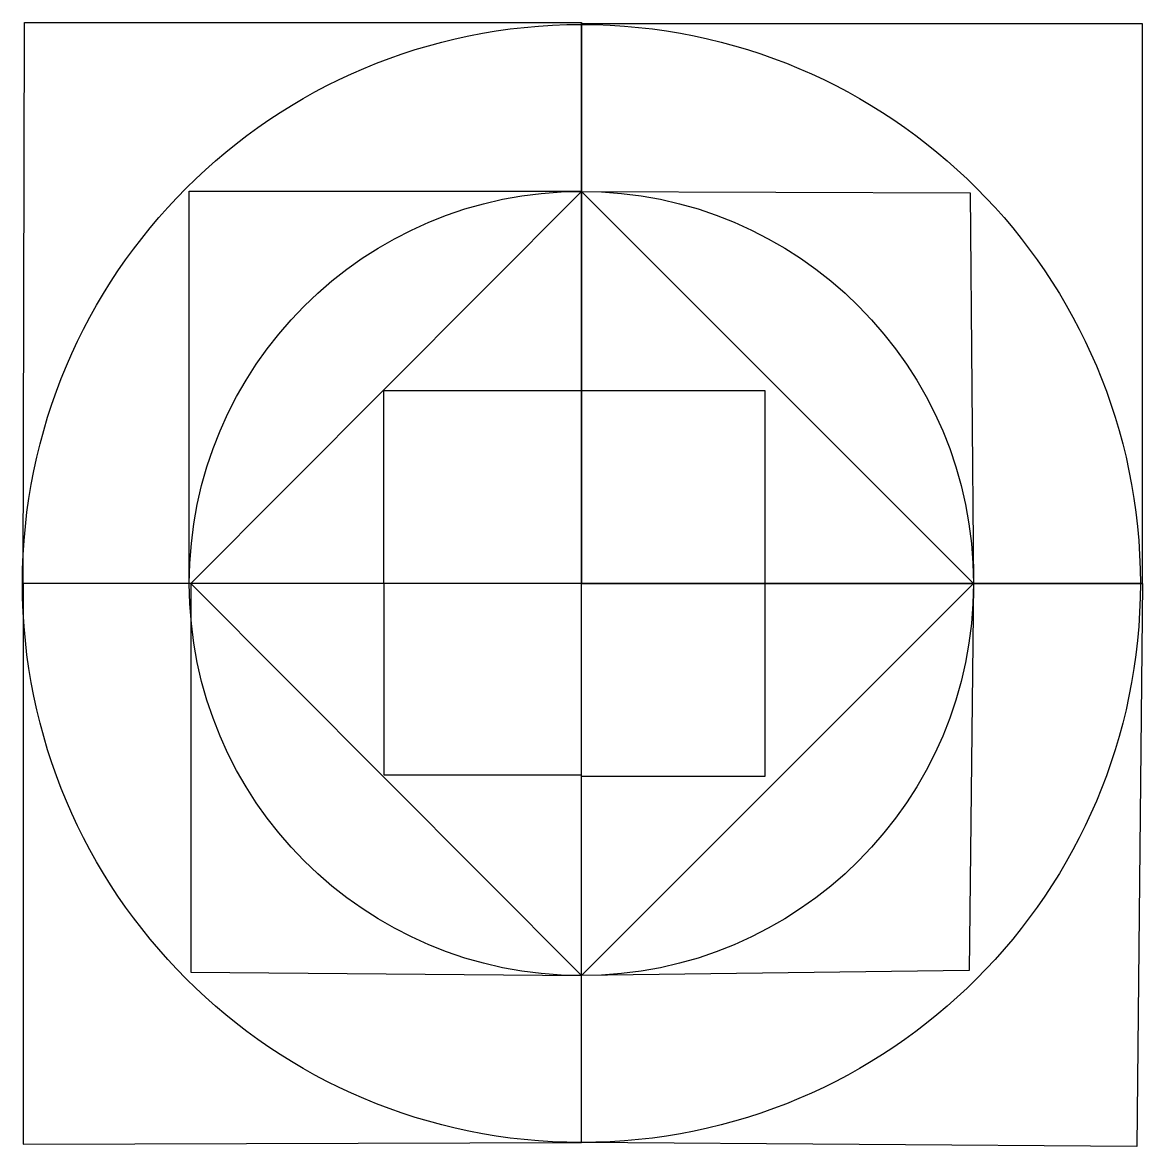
# Model space of a CAD drawing. Header units: millimetres. Extents: x 1538 to 2976, y 3274 to 4717.
import ezdxf

# ---------------------------------------------------------------- set-up
doc = ezdxf.new("R2010")
doc.units = ezdxf.units.MM

msp = doc.modelspace()

# ---------------------------------------------------------------- linework, layer by layer
for p, q in [((2255.2, 4500.2), (1753.9, 3996.8)), ((2758.6, 3996.8), (2255.2, 4500.2)), ((1753.9, 3996.8), (2255.2, 3493.4)), ((2255.2, 3493.4), (2758.6, 3996.8))]:
    msp.add_line(p, q)
for points in [[(2255.2, 3996.8), (1538.5, 3996.8), (1540, 4717), (2255.2, 4717)], [(2975.2, 3996.8), (2255.2, 3996.8), (2255.2, 4715.5), (2975.2, 4715.5)], [(2255.2, 3996.8), (1751.8, 3996.8), (1751.8, 4500.5), (2255.2, 4500.5)], [(2255.2, 4500.2), (2754.4, 4498.4), (2758.6, 3996.8), (2255.2, 3996.8)], [(2001.5, 4244.7), (2255.2, 4244.7), (2255.2, 3996.8), (2001.5, 3996.8)], [(2255.2, 4244.7), (2490.7, 4244.7), (2490.7, 3996.8), (2255.2, 3996.8)], [(2255.2, 3996.8), (1538.5, 3996.8), (1538.5, 3277.1), (2255.2, 3279.2)], [(1753.9, 3498), (2255.2, 3493.4), (2255.2, 3996.8), (1753.9, 3996.8)], [(2255.2, 3996.8), (2001.5, 3996.8), (2001.5, 3751.2), (2255.2, 3751.2)], [(2255.2, 3996.8), (2758.6, 3996.8), (2752.9, 3499.9), (2255.2, 3493.4)], [(2255.2, 3996.8), (2255.2, 3996.8), (2255.2, 3996.8), (2255.2, 3996.8)], [(2255.2, 3996.8), (2255.2, 3996.8), (2255.2, 3996.8), (2255.2, 3996.8)], [(2255.2, 3996.8), (2490.7, 3996.8), (2490.7, 3748.9), (2255.2, 3748.9)], [(2968.1, 3274), (2255.2, 3279.2), (2255.2, 3996.8), (2975.6, 3996.8)]]:
    msp.add_lwpolyline(points, close=True)
for radius in [717.6, 503.4]:
    msp.add_circle((2255.2, 3996.8), radius)

doc.saveas('drawing.dxf')
